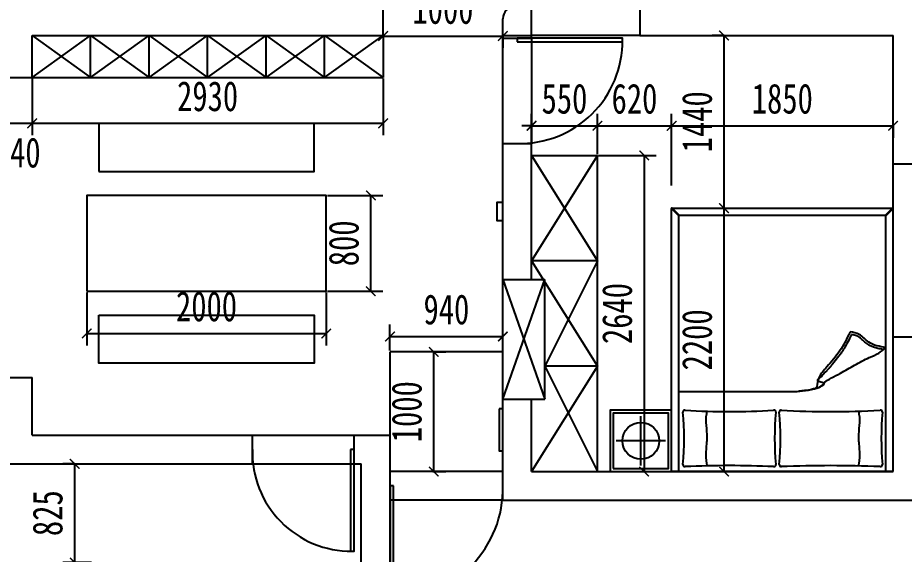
# Model space of a CAD drawing. Header units: millimetres. Extents: x -2231407 to 1513712, y -2704583 to 257.
# Drawn here: x 615723 to 623129, y -1352248 to -1347768 of the extents above; entities that cross this region are included whole.
import ezdxf

# ---------------------------------------------------------------- set-up
doc = ezdxf.new("R2010")
doc.units = ezdxf.units.MM
doc.layers.add('3', color=3, linetype='Continuous')
doc.layers.add('IBS-Refe', color=50, linetype='Continuous')
doc.styles.add('说明文字', font='', dxfattribs={"width": 0.75})
doc.styles.get('说明文字').set_extended_font_data('SimSun')
doc.dimstyles.new('1--100', dxfattribs={"dimscale": 100, "dimtxt": 2.5, "dimasz": 0.8, "dimexe": 1, "dimexo": 0.1, "dimgap": 1, "dimtad": 3, "dimdec": 4, "dimrnd": 5, "dimzin": 0, "dimdsep": 46, "dimtxsty": '说明文字', "dimblk": 'ARCHTICK', "dimcen": 0.13, "dimazin": 0, "dimtfac": 1, "dimtdec": 4, "dimtix": 1, "dimtmove": 2, "dimatfit": 3, "dimldrblk": '0定义箭头', "dimfxl": 5, "dimfxlon": 1, "dimtvp": 1, "dimtolj": 1, "dimtzin": 0, "dimarcsym": 0})

# ---------------------------------------------------------------- blocks, each defined once
blk = doc.blocks.new('3r32r232r2')
at = {"color": 8}
for p, q in [((557224.1, -1317317.2), (557224.1, -1319513)), ((557224.1, -1317317.2, 0), (559074.1, -1317317.2, 0)), ((557284.1, -1317317.2), (557284.1, -1319453)), ((559014.1, -1317317.2), (559014.1, -1319453)), ((559074.1, -1317317.2), (559074.1, -1319513)), ((557284.1, -1319453), (557224.1, -1319513)), ((557288.3, -1319457.2), (557228.3, -1319517.2)), ((557284.1, -1319453), (557288.3, -1319457.2)), ((559009.8, -1319457.2), (557288.3, -1319457.2)), ((559014.1, -1319453), (559009.8, -1319457.2)), ((559009.8, -1319457.2), (559069.8, -1319517.2)), ((559014.1, -1319453), (559074.1, -1319513)), ((559069.8, -1319517.2), (557228.3, -1319517.2))]:
    blk.add_line(p, q, dxfattribs=at)
for centre, radius, start, end in [((557328.7, -1317374.8), 16.1, 75.70626, 187.44179), ((554806.6, -1317594.8), 2515.5, 355.03045, 4.96955), ((557745.8, -1306191.2), 11175.5, 267.8814, 272.1186), ((558158.9, -1317375.3), 16.1, 352.55821, 104.29374), ((560452.5, -1317595.3), 2288, 174.53487, 185.46513), ((558218.9, -1317374.8), 16.1, 75.70626, 187.44179), ((555925.3, -1317594.8), 2288, 354.53487, 5.46513), ((558591.2, -1308670.7), 8696.2, 267.57225, 272.42775), ((558963.6, -1317374.8), 16.1, 352.55821, 104.29374), ((561257.2, -1317594.8), 2288, 174.53487, 185.46513), ((557328.7, -1317814.8), 16.1, 172.55821, 284.29374), ((557745.8, -1324737.2), 6919.2, 86.57688, 93.42312), ((558158.9, -1317815.3), 16.1, 255.70626, 7.44179), ((558218.9, -1317814.8), 16.1, 172.55821, 284.29374), ((558591.2, -1323202.9), 5385.2, 86.07766, 93.92234), ((558963.6, -1317814.8), 16.1, 255.70626, 7.44179), ((557226.2, -1319515.1), 3, 134.99309, 315.09962), ((559072, -1319515.1), 3, 224.90038, 45.00691)]:
    blk.add_arc(centre, radius, start, end, dxfattribs=at)
for points, knots in [([(557513.5, -1317821.6), (557511.7, -1317813.6), (557495.6, -1317742.7), (557523.3, -1317628.6), (557501.4, -1317492.1), (557506.2, -1317411.4), (557512.3, -1317371.5), (557513.4, -1317364.6)], [0, 0, 0, 0, 24.551262, 217.459975, 337.028895, 437.217911, 458.216546, 458.216546, 458.216546, 458.216546]), ([(558778.8, -1317821.6), (558780.6, -1317813.6), (558796.6, -1317742.7), (558769, -1317628.6), (558790.9, -1317492.1), (558786.1, -1317411.4), (558779.9, -1317371.5), (558778.9, -1317364.6)], [0, 0, 0, 0, 24.551262, 217.459975, 337.028895, 437.217911, 458.216546, 458.216546, 458.216546, 458.216546]), ([(559014.1, -1317985.3), (558610.6, -1317985.2), (558145.2, -1317985.3), (558010, -1317986.9), (557892.6, -1318002.4), (557812.7, -1318028.7), (557800.8, -1318070.8), (557675.3, -1318131.4), (557544.5, -1318206.5), (557439.1, -1318264.4), (557345, -1318301.6), (557303.4, -1318337), (557284.1, -1318353.5)], [96.646583, 96.646583, 96.646583, 96.646583, 862.076778, 918.615066, 991.086884, 1068.140151, 1171.141488, 1349.581713, 1485.494659, 1623.483177, 1710.544261, 1786.221499, 1786.221499, 1786.221499, 1786.221499]), ([(557571.4, -1318461.4), (557578, -1318448.1), (557586.2, -1318431.7), (557605, -1318395.4), (557615.7, -1318375.7), (557631.3, -1318348.8), (557635.8, -1318341.5), (557644.5, -1318327.3), (557648.9, -1318320.6), (557656.6, -1318308.9), (557660, -1318304), (557666.8, -1318294.3), (557670.3, -1318289.4), (557680.8, -1318275.1), (557688, -1318265.7), (557710, -1318237.8), (557725.2, -1318219.8), (557746.2, -1318195.6), (557751.8, -1318189.2), (557760.3, -1318179.6), (557763.2, -1318176.4), (557769.1, -1318169.8), (557772, -1318166.6), (557780.8, -1318156.8), (557786.7, -1318150.3), (557804.6, -1318131), (557816.9, -1318118.3), (557836.1, -1318099.4), (557842.7, -1318093.1), (557856.3, -1318080.7), (557863.2, -1318074.6), (557784.4, -1318056.7), (557799.2, -1318045.4), (557820.2, -1318031), (557826, -1318027.3), (557833.1, -1318022.9), (557834.4, -1318022.1), (557835.8, -1318021.3)], [11.446693, 11.446693, 11.446693, 11.446693, 66.20458, 66.20458, 132.409159, 132.409159, 157.738839, 157.738839, 181.269338, 181.269338, 198.679267, 198.679267, 216.089197, 216.089197, 250.909056, 250.909056, 320.548774, 320.548774, 345.827712, 345.827712, 358.848719, 358.848719, 371.869725, 371.869725, 397.911737, 397.911737, 449.995762, 449.995762, 476.701855, 476.701855, 503.407948, 503.407948, 556.820133, 556.820133, 576.394027, 576.394027, 580.819388, 580.819388, 580.819388, 580.819388]), ([(557582.6, -1318483.8), (557609.9, -1318428.9), (557662.2, -1318323.6), (557764.5, -1318203.9), (557858.7, -1318100.8), (557853, -1318027.2), (557876.9, -1318000.8), (558008.6, -1317989.5)], [0, 0, 0, 0, 183.123786, 351.251627, 469.436762, 603.05833, 703.77943, 703.77943, 703.77943, 703.77943]), ([(557284.1, -1318353.5), (557335.4, -1318361.8), (557421.4, -1318375.7), (557495.1, -1318468.3), (557556, -1318479.1), (557582.6, -1318483.8)], [0, 0, 0, 0, 150.204704, 251.768605, 330.790219, 330.790219, 330.790219, 330.790219]), ([(557304.2, -1318336.5), (557304.2, -1318336.5), (557304, -1318336.4), (557324.9, -1318340.1), (557337.4, -1318342.4), (557362.3, -1318348.2), (557374.7, -1318351.7), (557396.2, -1318359.3), (557405.3, -1318363.1), (557417.9, -1318369.4), (557421.5, -1318371.3), (557427.7, -1318374.9), (557430.3, -1318376.5), (557434.4, -1318379.1), (557435.9, -1318380.2), (557438.7, -1318382.1), (557440, -1318382.9), (557442.4, -1318384.7), (557443.6, -1318385.6), (557447.2, -1318388.3), (557449.6, -1318390.2), (557456.5, -1318395.8), (557460.8, -1318399.6), (557469.4, -1318407.2), (557473.5, -1318411), (557481.6, -1318418.4), (557485.6, -1318422), (557493.5, -1318428.7), (557497.4, -1318431.9), (557505.2, -1318437.7), (557509.1, -1318440.4), (557514, -1318443.2), (557514.9, -1318443.8), (557517, -1318444.9), (557518.1, -1318445.5), (557520.4, -1318446.7), (557521.6, -1318447.2), (557525.2, -1318448.8), (557527.6, -1318449.9), (557535.6, -1318452.9), (557541.4, -1318454.6), (557553.5, -1318457.8), (557559.9, -1318459.2), (557568.1, -1318460.8), (557569.8, -1318461.1), (557571.4, -1318461.4)], [0, 0, 0, 0, 24.319537, 24.319537, 60.416536, 60.416536, 96.513536, 96.513536, 124.132877, 124.132877, 135.417576, 135.417576, 143.707623, 143.707623, 148.705619, 148.705619, 152.813805, 152.813805, 156.921991, 156.921991, 165.138364, 165.138364, 181.57111, 181.57111, 198.003855, 198.003855, 214.4366, 214.4366, 230.869346, 230.869346, 247.302091, 247.302091, 251.381041, 251.381041, 256.076136, 256.076136, 260.771232, 260.771232, 270.161424, 270.161424, 290.550085, 290.550085, 310.938746, 310.938746, 316.14782, 316.14782, 316.14782, 316.14782])]:
    blk.add_open_spline(points, degree=3, knots=knots, dxfattribs=at)
blk = doc.blocks.new('A$C7D20469C')
at = {"color": 8}
for p, q in [((250, 450), (250, 50)), ((450, 250), (50, 250))]:
    blk.add_line(p, q, dxfattribs=at)
for points in [[(500, 0), (500, 500), (0, 500), (0, 0)], [(475, 25), (475, 475), (25, 475), (25, 25)]]:
    blk.add_lwpolyline(points, close=True, dxfattribs=at)
blk.add_circle((250, 250), 150, dxfattribs=at)
blk = doc.blocks.new('_ArchTick')
at = {"color": 0, "linetype": 'ByBlock', "const_width": 0.15}
blk.add_lwpolyline([(-0.5, -0.5), (0.5, 0.5)], dxfattribs=at)
blk = doc.blocks.new('*D84')
at = {"color": 1, "lineweight": -2, "ltscale": 3}
for p, q in [((615602.8, -1348275.9), (615602.8, -1348749.7)), ((615842.8, -1348275.9), (615842.8, -1348749.7)), ((615602.8, -1348649.7), (615842.8, -1348649.7))]:
    blk.add_line(p, q, dxfattribs=at)
at = {"layer": 'Defpoints', "color": 0, "ltscale": 3}
for p in [(615602.8, -1348265.9), (615842.8, -1348265.9), (615842.8, -1348649.7)]:
    blk.add_point(p, dxfattribs=at)
at = {"color": 1, "lineweight": -2, "ltscale": 3, "xscale": 80, "yscale": 80, "zscale": 80, "rotation": 180}
blk.add_blockref('_ArchTick', (615602.8, -1348649.7), dxfattribs=at)
at = {"color": 1, "lineweight": -2, "ltscale": 3, "xscale": 80, "yscale": 80, "zscale": 80}
blk.add_blockref('_ArchTick', (615842.8, -1348649.7), dxfattribs=at)
at = {"color": 2, "ltscale": 3, "insert": (615722.8, -1348895.3), "char_height": 250, "attachment_point": 5, "style": '说明文字'}
blk.add_mtext('\\A1;240', dxfattribs=at)
blk = doc.blocks.new('0定义箭头')
at = {"layer": 'IBS-Refe', "color": 3}
for p, q in [((-1.435, 1.148), (-1.09, 1.437)), ((-1.435, 1.148), (-0.369, 0)), ((-1.09, 1.437), (0, 0)), ((-0.369, 0), (-2.127, 0)), ((-1.435, -1.148), (-0.369, 0)), ((-1.09, -1.437), (0, 0)), ((-1.435, -1.148), (-1.09, -1.437))]:
    blk.add_line(p, q, dxfattribs=at)
for points in [[(-1.435, 1.148), (-1.09, 1.437), (-0.369, 0), (0, 0)], [(-1.435, -1.148), (-1.09, -1.437), (-0.369, 0), (0, 0)]]:
    blk.add_solid(points, dxfattribs=at)
blk = doc.blocks.new('*D85')
at = {"color": 1, "lineweight": -2, "ltscale": 3}
for p, q in [((615842.8, -1348275.9), (615842.8, -1348749.7)), ((618775.3, -1348275.9), (618775.3, -1348749.7)), ((615842.8, -1348649.7), (618775.3, -1348649.7))]:
    blk.add_line(p, q, dxfattribs=at)
at = {"layer": 'Defpoints', "color": 0, "ltscale": 3}
for p in [(615842.8, -1348265.9), (618775.3, -1348265.9), (618775.3, -1348649.7)]:
    blk.add_point(p, dxfattribs=at)
at = {"color": 1, "lineweight": -2, "ltscale": 3, "xscale": 80, "yscale": 80, "zscale": 80, "rotation": 180}
blk.add_blockref('_ArchTick', (615842.8, -1348649.7), dxfattribs=at)
at = {"color": 1, "lineweight": -2, "ltscale": 3, "xscale": 80, "yscale": 80, "zscale": 80}
blk.add_blockref('_ArchTick', (618775.3, -1348649.7), dxfattribs=at)
at = {"color": 2, "ltscale": 3, "insert": (617309.1, -1348424.7), "char_height": 250, "attachment_point": 5, "style": '说明文字'}
blk.add_mtext('\\A1;2930', dxfattribs=at)
blk = doc.blocks.new('*D86')
at = {"color": 1, "lineweight": -2, "ltscale": 3}
for p, q in [((616300.1, -1350061.9), (616300.1, -1350504.6)), ((618300.1, -1350061.9), (618300.1, -1350504.6)), ((616300.1, -1350404.6), (618300.1, -1350404.6))]:
    blk.add_line(p, q, dxfattribs=at)
at = {"layer": 'Defpoints', "color": 0, "ltscale": 3}
for p in [(616300.1, -1350051.9), (618300.1, -1350051.9), (618300.1, -1350404.6)]:
    blk.add_point(p, dxfattribs=at)
at = {"color": 1, "lineweight": -2, "ltscale": 3, "xscale": 80, "yscale": 80, "zscale": 80, "rotation": 180}
blk.add_blockref('_ArchTick', (616300.1, -1350404.6), dxfattribs=at)
at = {"color": 1, "lineweight": -2, "ltscale": 3, "xscale": 80, "yscale": 80, "zscale": 80}
blk.add_blockref('_ArchTick', (618300.1, -1350404.6), dxfattribs=at)
at = {"color": 2, "ltscale": 3, "insert": (617300.1, -1350179.6), "char_height": 250, "attachment_point": 5, "style": '说明文字'}
blk.add_mtext('\\A1;2000', dxfattribs=at)
blk = doc.blocks.new('*D87')
at = {"color": 1, "lineweight": -2, "ltscale": 3}
for p, q in [((618310.1, -1349251.9), (618772.5, -1349251.9)), ((618672.5, -1350051.9), (618672.5, -1349251.9)), ((618310.1, -1350051.9), (618772.5, -1350051.9))]:
    blk.add_line(p, q, dxfattribs=at)
at = {"layer": 'Defpoints', "color": 0, "ltscale": 3}
for p in [(618300.1, -1349251.9), (618672.5, -1349251.9), (618300.1, -1350051.9)]:
    blk.add_point(p, dxfattribs=at)
at = {"color": 1, "lineweight": -2, "ltscale": 3, "xscale": 80, "yscale": 80, "zscale": 80}
for p, rotation in [((618672.5, -1349251.9), 90), ((618672.5, -1350051.9), 270)]:
    blk.add_blockref('_ArchTick', p, dxfattribs=dict(at, rotation=rotation))
at = {"color": 2, "ltscale": 3, "insert": (618447.5, -1349651.9), "char_height": 250, "attachment_point": 5, "rotation": 90, "style": '说明文字'}
blk.add_mtext('\\A1;800', dxfattribs=at)
blk = doc.blocks.new('*D88')
at = {"color": 1, "lineweight": -2, "ltscale": 3}
for p, q in [((619191, -1350557.9), (619298.4, -1350557.9)), ((619198.4, -1351557.9), (619198.4, -1350557.9)), ((619191, -1351557.9), (619298.4, -1351557.9))]:
    blk.add_line(p, q, dxfattribs=at)
at = {"layer": 'Defpoints', "color": 0, "ltscale": 3}
for p in [(619181, -1350557.9), (619198.4, -1350557.9), (619181, -1351557.9)]:
    blk.add_point(p, dxfattribs=at)
at = {"color": 1, "lineweight": -2, "ltscale": 3, "xscale": 80, "yscale": 80, "zscale": 80}
for p, rotation in [((619198.4, -1350557.9), 90), ((619198.4, -1351557.9), 270)]:
    blk.add_blockref('_ArchTick', p, dxfattribs=dict(at, rotation=rotation))
at = {"color": 2, "ltscale": 3, "insert": (618973.4, -1351057.9), "char_height": 250, "attachment_point": 5, "rotation": 90, "style": '说明文字'}
blk.add_mtext('\\A1;1000', dxfattribs=at)
blk = doc.blocks.new('*D89')
at = {"color": 1, "lineweight": -2, "ltscale": 3}
for p, q in [((618832.8, -1350547.9), (618832.8, -1350330.1)), ((619775.3, -1350547.9), (619775.3, -1350330.1)), ((618832.8, -1350430.1), (619775.3, -1350430.1))]:
    blk.add_line(p, q, dxfattribs=at)
at = {"layer": 'Defpoints', "color": 0, "ltscale": 3}
for p in [(619775.3, -1350430.1), (618832.8, -1350557.9), (619775.3, -1350557.9)]:
    blk.add_point(p, dxfattribs=at)
at = {"color": 1, "lineweight": -2, "ltscale": 3, "xscale": 80, "yscale": 80, "zscale": 80, "rotation": 180}
blk.add_blockref('_ArchTick', (618832.8, -1350430.1), dxfattribs=at)
at = {"color": 1, "lineweight": -2, "ltscale": 3, "xscale": 80, "yscale": 80, "zscale": 80}
blk.add_blockref('_ArchTick', (619775.3, -1350430.1), dxfattribs=at)
at = {"color": 2, "ltscale": 3, "insert": (619304.1, -1350205.1), "char_height": 250, "attachment_point": 5, "style": '说明文字'}
blk.add_mtext('\\A1;940', dxfattribs=at)
blk = doc.blocks.new('*D90')
at = {"color": 1, "lineweight": -2, "ltscale": 3}
for p, q in [((620575.3, -1348917.9), (621056.1, -1348917.9)), ((620956.1, -1348917.9), (620956.1, -1351557.9)), ((620575.3, -1351557.9), (621056.1, -1351557.9))]:
    blk.add_line(p, q, dxfattribs=at)
at = {"layer": 'Defpoints', "color": 0, "ltscale": 3}
for p in [(620565.3, -1348917.9), (620565.3, -1351557.9), (620956.1, -1351557.9)]:
    blk.add_point(p, dxfattribs=at)
at = {"color": 1, "lineweight": -2, "ltscale": 3, "xscale": 80, "yscale": 80, "zscale": 80}
for p, rotation in [((620956.1, -1348917.9), 90), ((620956.1, -1351557.9), 270)]:
    blk.add_blockref('_ArchTick', p, dxfattribs=dict(at, rotation=rotation))
at = {"color": 2, "ltscale": 3, "insert": (620731.1, -1350237.9), "char_height": 250, "attachment_point": 5, "rotation": 90, "style": '说明文字'}
blk.add_mtext('\\A1;2640', dxfattribs=at)
blk = doc.blocks.new('*D91')
at = {"color": 1, "lineweight": -2, "ltscale": 3}
for p, q in [((620015.3, -1348907.9), (620015.3, -1348570.2)), ((620565.3, -1348907.9), (620565.3, -1348570.2)), ((620015.3, -1348670.2), (619935.3, -1348670.2)), ((620015.3, -1348670.2), (620565.3, -1348670.2)), ((620565.3, -1348670.2), (620645.3, -1348670.2))]:
    blk.add_line(p, q, dxfattribs=at)
at = {"layer": 'Defpoints', "color": 0, "ltscale": 3}
for p in [(620565.3, -1348670.2), (620015.3, -1348917.9), (620565.3, -1348917.9)]:
    blk.add_point(p, dxfattribs=at)
at = {"color": 1, "lineweight": -2, "ltscale": 3, "xscale": 80, "yscale": 80, "zscale": 80}
blk.add_blockref('_ArchTick', (620015.3, -1348670.2), dxfattribs=at)
at = {"color": 1, "lineweight": -2, "ltscale": 3, "xscale": 80, "yscale": 80, "zscale": 80, "rotation": 180}
blk.add_blockref('_ArchTick', (620565.3, -1348670.2), dxfattribs=at)
at = {"color": 2, "ltscale": 3, "insert": (620290.3, -1348445.2), "char_height": 250, "attachment_point": 5, "style": '说明文字'}
blk.add_mtext('\\A1;550', dxfattribs=at)
blk = doc.blocks.new('*D92')
at = {"color": 1, "lineweight": -2, "ltscale": 3}
for p, q in [((620565.3, -1348907.9), (620565.3, -1348570.2)), ((621185.3, -1349170.2), (621185.3, -1348570.2)), ((620565.3, -1348670.2), (621185.3, -1348670.2))]:
    blk.add_line(p, q, dxfattribs=at)
at = {"layer": 'Defpoints', "color": 0, "ltscale": 3}
for p in [(621185.3, -1348670.2), (620565.3, -1348917.9), (621185.3, -1349392.2)]:
    blk.add_point(p, dxfattribs=at)
at = {"color": 1, "lineweight": -2, "ltscale": 3, "xscale": 80, "yscale": 80, "zscale": 80, "rotation": 180}
blk.add_blockref('_ArchTick', (620565.3, -1348670.2), dxfattribs=at)
at = {"color": 1, "lineweight": -2, "ltscale": 3, "xscale": 80, "yscale": 80, "zscale": 80}
blk.add_blockref('_ArchTick', (621185.3, -1348670.2), dxfattribs=at)
at = {"color": 2, "ltscale": 3, "insert": (620875.3, -1348445.2), "char_height": 250, "attachment_point": 5, "style": '说明文字'}
blk.add_mtext('\\A1;620', dxfattribs=at)
blk = doc.blocks.new('*D93')
at = {"color": 1, "lineweight": -2, "ltscale": 3}
for p, q in [((621185.3, -1349170.2), (621185.3, -1348570.2)), ((621185.3, -1348670.2), (623035.3, -1348670.2)), ((623035.3, -1348670.2), (623035.3, -1348770.2))]:
    blk.add_line(p, q, dxfattribs=at)
at = {"layer": 'Defpoints', "color": 0, "ltscale": 3}
for p in [(623035.3, -1348670.2), (623035.3, -1348670.2), (621185.3, -1349392.2)]:
    blk.add_point(p, dxfattribs=at)
at = {"color": 1, "lineweight": -2, "ltscale": 3, "xscale": 80, "yscale": 80, "zscale": 80, "rotation": 180}
blk.add_blockref('_ArchTick', (621185.3, -1348670.2), dxfattribs=at)
at = {"color": 1, "lineweight": -2, "ltscale": 3, "xscale": 80, "yscale": 80, "zscale": 80}
blk.add_blockref('_ArchTick', (623035.3, -1348670.2), dxfattribs=at)
at = {"color": 2, "ltscale": 3, "insert": (622110.3, -1348445.2), "char_height": 250, "attachment_point": 5, "style": '说明文字'}
blk.add_mtext('\\A1;1850', dxfattribs=at)
blk = doc.blocks.new('*D94')
at = {"color": 1, "lineweight": -2, "ltscale": 3}
for p, q in [((621535.3, -1349357.9), (621723.8, -1349357.9)), ((621623.8, -1351557.9), (621623.8, -1349357.9)), ((621535.3, -1351557.9), (621723.8, -1351557.9))]:
    blk.add_line(p, q, dxfattribs=at)
at = {"layer": 'Defpoints', "color": 0, "ltscale": 3}
for p in [(621525.3, -1349357.9), (621623.8, -1349357.9), (621525.3, -1351557.9)]:
    blk.add_point(p, dxfattribs=at)
at = {"color": 1, "lineweight": -2, "ltscale": 3, "xscale": 80, "yscale": 80, "zscale": 80}
for p, rotation in [((621623.8, -1349357.9), 90), ((621623.8, -1351557.9), 270)]:
    blk.add_blockref('_ArchTick', p, dxfattribs=dict(at, rotation=rotation))
at = {"color": 2, "ltscale": 3, "insert": (621398.8, -1350457.9), "char_height": 250, "attachment_point": 5, "rotation": 90, "style": '说明文字'}
blk.add_mtext('\\A1;2200', dxfattribs=at)
blk = doc.blocks.new('*D95')
at = {"color": 1, "lineweight": -2, "ltscale": 3}
for p, q in [((621623.8, -1347915.9), (621523.8, -1347915.9)), ((621623.8, -1349357.9), (621623.8, -1347915.9)), ((621535.3, -1349357.9), (621723.8, -1349357.9))]:
    blk.add_line(p, q, dxfattribs=at)
at = {"layer": 'Defpoints', "color": 0, "ltscale": 3}
for p in [(621623.8, -1347915.9), (621623.8, -1347915.9), (621525.3, -1349357.9)]:
    blk.add_point(p, dxfattribs=at)
at = {"color": 1, "lineweight": -2, "ltscale": 3, "xscale": 80, "yscale": 80, "zscale": 80}
for p, rotation in [((621623.8, -1347915.9), 90), ((621623.8, -1349357.9), 270)]:
    blk.add_blockref('_ArchTick', p, dxfattribs=dict(at, rotation=rotation))
at = {"color": 2, "ltscale": 3, "insert": (621398.8, -1348636.9), "char_height": 250, "attachment_point": 5, "rotation": 90, "style": '说明文字'}
blk.add_mtext('\\A1;1440', dxfattribs=at)
blk = doc.blocks.new('*D106')
at = {"color": 1, "lineweight": -2, "ltscale": 3}
for p, q in [((616198.5, -1351492.9), (616098.5, -1351492.9)), ((616198.5, -1352317.9), (616198.5, -1351492.9)), ((616340.3, -1352317.9), (616098.5, -1352317.9))]:
    blk.add_line(p, q, dxfattribs=at)
at = {"layer": 'Defpoints', "color": 0, "ltscale": 3}
for p in [(616198.5, -1351492.9), (616198.5, -1351492.9), (616350.3, -1352317.9)]:
    blk.add_point(p, dxfattribs=at)
at = {"color": 1, "lineweight": -2, "ltscale": 3, "xscale": 80, "yscale": 80, "zscale": 80}
for p, rotation in [((616198.5, -1351492.9), 90), ((616198.5, -1352317.9), 270)]:
    blk.add_blockref('_ArchTick', p, dxfattribs=dict(at, rotation=rotation))
at = {"color": 2, "ltscale": 3, "insert": (615973.5, -1351905.4), "char_height": 250, "attachment_point": 5, "rotation": 90, "style": '说明文字'}
blk.add_mtext('\\A1;825', dxfattribs=at)
blk = doc.blocks.new('*D115')
at = {"color": 1, "lineweight": -2, "ltscale": 3}
for p, q in [((618775.3, -1347920.6), (618775.3, -1348020.6)), ((618775.3, -1347920.6), (619775.3, -1347920.6)), ((619775.3, -1347920.6), (619775.3, -1348020.6))]:
    blk.add_line(p, q, dxfattribs=at)
at = {"layer": 'Defpoints', "color": 0, "ltscale": 3}
for p in [(618775.3, -1347915.9), (619775.3, -1347915.9), (619775.3, -1347920.6)]:
    blk.add_point(p, dxfattribs=at)
at = {"color": 1, "lineweight": -2, "ltscale": 3, "xscale": 80, "yscale": 80, "zscale": 80, "rotation": 180}
blk.add_blockref('_ArchTick', (618775.3, -1347920.6), dxfattribs=at)
at = {"color": 1, "lineweight": -2, "ltscale": 3, "xscale": 80, "yscale": 80, "zscale": 80}
blk.add_blockref('_ArchTick', (619775.3, -1347920.6), dxfattribs=at)
at = {"color": 2, "ltscale": 3, "insert": (619275.3, -1347695.6), "char_height": 250, "attachment_point": 5, "style": '说明文字'}
blk.add_mtext('\\A1;1000', dxfattribs=at)

msp = doc.modelspace()

# ---------------------------------------------------------------- linework, layer by layer
at = {"ltscale": 3}
for p, q in [((618775.32054, -1347915.94222), (618775.32054, -1347675.94222)), ((620015.32054, -1347915.94222), (620015.32054, -1347675.94222)), ((620920.32054, -1347675.94222), (620920.32054, -1347915.94222)), ((619775.32054, -1347915.94222), (619775.32054, -1347775.94222)), ((615842.84183, -1348265.94222), (615842.84183, -1347915.94222)), ((615842.84183, -1347915.94222), (618775.32054, -1347915.94222)), ((619775.32054, -1347915.94222), (620015.32054, -1347915.94222)), ((620920.32054, -1347915.94222), (623035.32054, -1347915.94222)), ((623035.32054, -1348987.94222), (623035.32054, -1347915.94222)), ((615602.84183, -1348265.94222), (615842.84183, -1348265.94222)), ((619775.32054, -1349952.94222), (619775.32054, -1348817.94222)), ((619775.32054, -1348817.94222), (620015.32054, -1348817.94222)), ((620015.32054, -1349952.94222), (620015.32054, -1348817.94222)), ((623035.32054, -1348987.94222), (623275.32054, -1348987.94222)), ((623035.32054, -1350432.94222), (623275.32054, -1350432.94222)), ((623035.32054, -1351557.94222), (623035.32054, -1350432.94222)), ((615602.84183, -1350770.94222), (615842.84183, -1350770.94222)), ((615842.84183, -1351252.94222), (615842.84183, -1350770.94222)), ((619775.32054, -1351797.94222), (619775.32054, -1350952.94222)), ((620015.32054, -1351557.94222), (620015.32054, -1350952.94222)), ((615842.84183, -1351252.94222), (617682.84183, -1351252.94222)), ((617682.84183, -1351492.94222), (617682.84183, -1351252.94222)), ((618532.84183, -1351492.94222), (618532.84183, -1351252.94222)), ((618532.84183, -1351252.94222), (618832.84183, -1351252.94222)), ((618832.84183, -1354757.94222), (618832.84183, -1351252.94222)), ((615250.32054, -1351492.94222), (617682.84183, -1351492.94222)), ((618532.84183, -1351492.94222), (618592.84183, -1351492.94222)), ((618592.84183, -1354517.94222), (618592.84183, -1351492.94222)), ((620015.32054, -1351557.94222), (623035.32054, -1351557.94222)), ((619775.32054, -1351797.94222), (620015.32054, -1351797.94222)), ((619775.32054, -1351797.94222), (623275.32054, -1351797.94222))]:
    msp.add_line(p, q, dxfattribs=at)
at = {"color": 8}
for p, q in [((616331.58828, -1348265.94222), (616331.58828, -1347915.94222)), ((616820.33473, -1348265.94222), (616820.33473, -1347915.94222)), ((617309.08118, -1348265.94222), (617309.08118, -1347915.94222)), ((617797.82764, -1348265.94222), (617797.82764, -1347915.94222)), ((618286.57409, -1348265.94222), (618286.57409, -1347915.94222)), ((619775.32054, -1348817.94222), (619775.32054, -1347937.94222)), ((620015.32054, -1347937.94222), (620015.32054, -1348817.94222)), ((623035.32054, -1350432.94222), (623035.32054, -1348987.94222)), ((620565.32054, -1349797.94222), (620015.32054, -1349797.94222)), ((619775.32054, -1350952.94222), (620125.32054, -1349952.94222)), ((619775.32054, -1349952.94222), (620125.32054, -1350952.94222)), ((618832.84183, -1351252.94222), (618832.84183, -1350557.94222)), ((619775.32054, -1350557.94222), (618832.84183, -1350557.94222)), ((620565.32054, -1350677.94222), (620125.32054, -1350677.94222)), ((617682.84183, -1351252.94222), (618532.84183, -1351252.94222)), ((617682.84183, -1351492.94222), (618532.84183, -1351492.94222)), ((619775.32054, -1351557.94222), (618832.84183, -1351557.94222)), ((619775.32054, -1351797.94222), (618832.84183, -1351797.94222))]:
    msp.add_line(p, q, dxfattribs=at)
at = {"color": 4}
for p, q in [((618775.32054, -1347915.94222), (618775.32054, -1348265.94222)), ((615842.84183, -1348265.94222), (618775.32054, -1348265.94222)), ((620015.32054, -1348917.94222), (620565.32054, -1348917.94222)), ((620565.32054, -1351557.94222), (620565.32054, -1348917.94222)), ((619775.32054, -1349952.94222), (620125.32054, -1349952.94222)), ((619775.32054, -1350952.94222), (619775.32054, -1349952.94222)), ((620125.32054, -1350952.94222), (620125.32054, -1349952.94222)), ((619775.32054, -1350952.94222), (620125.32054, -1350952.94222))]:
    msp.add_line(p, q, dxfattribs=at)
at = {"color": 1, "ltscale": 3}
for p, q in [((619775.32054, -1347937.94222), (619775.32054, -1347915.94222)), ((619775.32054, -1347937.94222), (620015.32054, -1347937.94222)), ((620920.32054, -1347915.94222), (620015.32054, -1347915.94222)), ((620015.32054, -1347937.94222), (620015.32054, -1347915.94222))]:
    msp.add_line(p, q, dxfattribs=at)
at = {"color": 8}
for points in [[(615842.84183, -1348265.94222), (616331.58828, -1347915.94222), (616820.33473, -1348265.94222), (617309.08118, -1347915.94222), (617797.82764, -1348265.94222), (618286.57409, -1347915.94222), (618775.32054, -1348265.94222)], [(615842.84183, -1347915.94222), (616331.58828, -1348265.94222), (616820.33473, -1347915.94222), (617309.08118, -1348265.94222), (617797.82764, -1347915.94222), (618286.57409, -1348265.94222), (618775.32054, -1347915.94222)], [(620015.32054, -1348917.94222), (620565.32054, -1349797.94222), (620125.32054, -1350677.94222), (620565.32054, -1351557.94222)], [(620565.32054, -1348917.94222), (620015.32054, -1349797.94222), (620565.32054, -1350677.94222), (620015.32054, -1351557.94222)]]:
    msp.add_lwpolyline(points, dxfattribs=at)
at = {"color": 4}
for points in [[(619895.32054, -1347967.94222), (620775.32054, -1347967.94222), (620775.32054, -1347937.94222), (619895.32054, -1347937.94222)], [(616400.07179, -1349051.8574), (618200.07179, -1349051.8574), (618200.07179, -1348651.8574), (616400.07179, -1348651.8574)], [(616300.07179, -1350051.8574), (618300.07179, -1350051.8574), (618300.07179, -1349251.8574), (616300.07179, -1349251.8574)], [(616400.07179, -1350251.8574), (618200.07179, -1350251.8574), (618200.07179, -1350651.8574), (616400.07179, -1350651.8574)], [(619745.32054, -1351033.81707), (619745.32054, -1351383.81707), (619775.32054, -1351383.81707), (619775.32054, -1351033.81707)], [(618502.84183, -1351372.94222), (618502.84183, -1352222.94222), (618532.84183, -1352222.94222), (618532.84183, -1351372.94222)], [(618862.84183, -1351677.94222), (618832.84183, -1351677.94222), (618832.84183, -1352620.42092), (618862.84183, -1352620.42092)]]:
    msp.add_lwpolyline(points, close=True, dxfattribs=at)
at = {"color": 2, "ltscale": 3}
msp.add_lwpolyline([(619775.32054, -1349310.44222), (619725.32054, -1349310.44222), (619725.32054, -1349460.44222), (619775.32054, -1349460.44222)], close=True, dxfattribs=at)
at = {"color": 7, "ltscale": 3}
msp.add_arc((619875.32054, -1347775.94222), 100, 90, 180, dxfattribs=at)
at = {"color": 8}
for centre, radius, start, end in [((619917.56485, -1347960.44222), 857.78847, 268.51402941, 0.500967122), ((618510.34183, -1351395.17751), 827.79868, 178.460807219, 270.519116827), ((618855.34183, -1351700.20348), 920.248, 269.533035546, 1.386149304)]:
    msp.add_arc(centre, radius, start, end, dxfattribs=at)

# ---------------------------------------------------------------- block references
at = {"color": 7, "rotation": 180}
msp.add_blockref('3r32r232r2', (1180259.40833, -2668875.14464), dxfattribs=at)
at = {"layer": '3', "color": 1, "xscale": 1.026, "yscale": 1.026, "zscale": 1.026, "rotation": 270}
msp.add_blockref('A$C7D20469C', (620672.32054, -1351044.94231), dxfattribs=at)

# ---------------------------------------------------------------- dimensions: what is measured, and where the dimension line sits
at = {"color": 7, "ltscale": 3}
for base, p1, p2, picture, middle in [((619775.32054, -1347920.59422), (618775.32054, -1347915.94222), (619775.32054, -1347915.94222), '*D115', (619275.32054, -1347695.59422)), ((618775.32054, -1348649.66455), (615842.84183, -1348265.94222), (618775.32054, -1348265.94222), '*D85', (617309.08118, -1348424.66455)), ((620565.32054, -1348670.16876), (620015.32054, -1348917.94222), (620565.32054, -1348917.94222), '*D91', (620290.32054, -1348445.16876)), ((621185.32054, -1348670.16876), (620565.32054, -1348917.94222), (621185.32054, -1349392.18473), '*D92', (620875.32054, -1348445.16876)), ((623035.32054, -1348670.16876), (621185.32054, -1349392.18473), (623035.32054, -1348670.16876), '*D93', (622110.32054, -1348445.16876)), ((618300.07179, -1350404.64923), (616300.07179, -1350051.8574), (618300.07179, -1350051.8574), '*D86', (617300.07179, -1350179.64923)), ((619775.32054, -1350430.06795), (618832.84183, -1350557.94222), (619775.32054, -1350557.94222), '*D89', (619304.08118, -1350205.06795))]:
    dim = msp.add_linear_dim(base=base, p1=p1, p2=p2, dimstyle='1--100', override={"dimarcsym": 1}, dxfattribs=at)
    dim.commit()
    dim.dimension.update_dxf_attribs({"geometry": picture, "text_midpoint": middle})
for base, p1, p2, picture, middle in [((621623.82768, -1347915.94222), (621525.32054, -1349357.94222), (621623.82768, -1347915.94222), '*D95', (621398.82768, -1348636.94222)), ((620956.13822, -1351557.94222), (620565.32054, -1348917.94222), (620565.32054, -1351557.94222), '*D90', (620731.13822, -1350237.94222)), ((618672.51224, -1349251.8574), (618300.07179, -1350051.8574), (618300.07179, -1349251.8574), '*D87', (618447.51224, -1349651.8574)), ((621623.82768, -1349357.94222), (621525.32054, -1351557.94222), (621525.32054, -1349357.94222), '*D94', (621398.82768, -1350457.94222)), ((619198.43552, -1350557.94222), (619180.99045, -1351557.94222), (619180.99045, -1350557.94222), '*D88', (618973.43552, -1351057.94222)), ((616198.50336, -1351492.94222), (616350.25637, -1352317.94222), (616198.50336, -1351492.94222), '*D106', (615973.50336, -1351905.44222))]:
    dim = msp.add_linear_dim(base=base, p1=p1, p2=p2, angle=90, dimstyle='1--100', override={"dimarcsym": 1}, dxfattribs=at)
    dim.commit()
    dim.dimension.update_dxf_attribs({"geometry": picture, "text_midpoint": middle})
dim = msp.add_linear_dim(base=(615842.84183, -1348649.66455), p1=(615602.84183, -1348265.94222), p2=(615842.84183, -1348265.94222), dimstyle='1--100', override={"dimarcsym": 1}, dxfattribs=at)
dim.commit()
dim.dimension.update_dxf_attribs({"geometry": '*D84', "text_midpoint": (615722.84183, -1348895.26813), "dimtype": 160})

doc.saveas('drawing.dxf')
